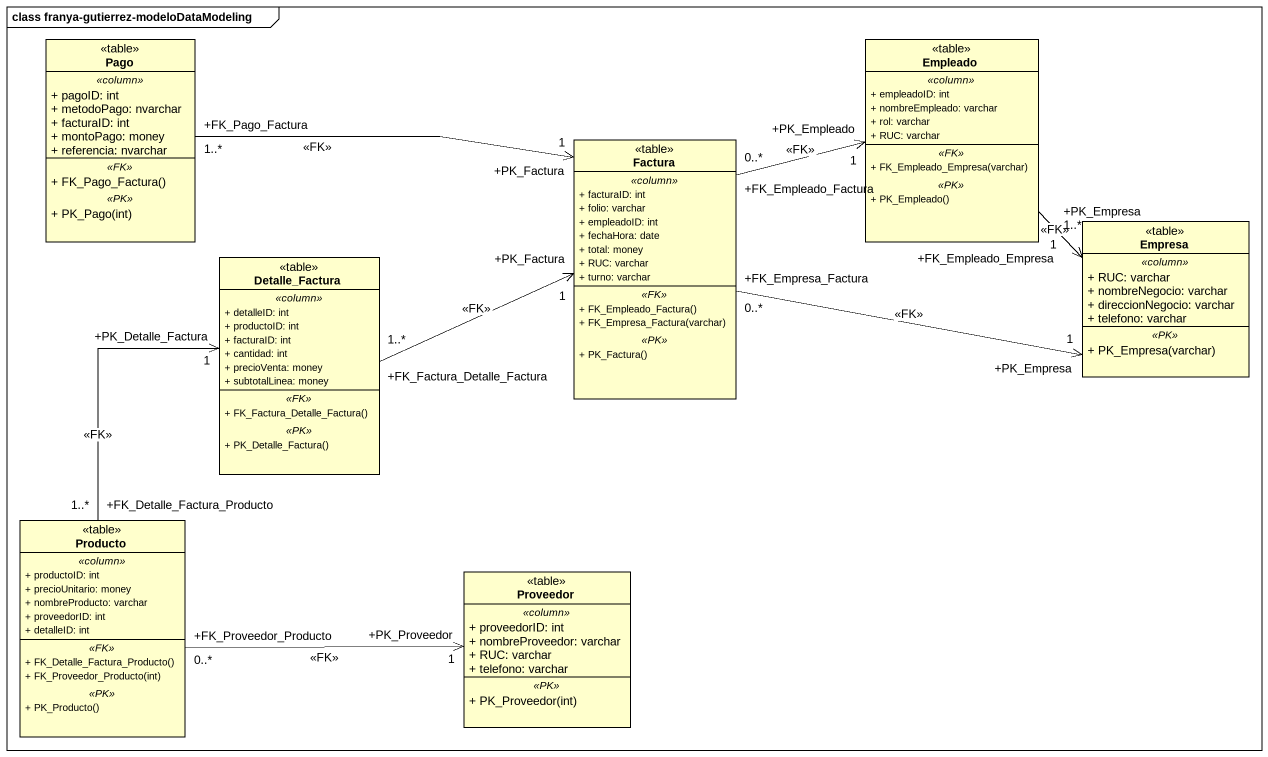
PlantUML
@startuml
mainframe class franya-gutierrez-modeloDataModeling
hide circle
hide empty members
skinparam classAttributeIconSize 0
class Pago <<table>> {
  .. <<column>> ..
  + pagoID: int
  + metodoPago: nvarchar
  + facturaID: int
  + montoPago: money
  + referencia: nvarchar
  .. <<FK>> ..
  + FK_Pago_Factura()
  .. <<PK>> ..
  + PK_Pago(int)
}
class Empleado <<table>> {
  .. <<column>> ..
  + empleadoID: int
  + nombreEmpleado: varchar
  + rol: varchar
  + RUC: varchar
  .. <<FK>> ..
  + FK_Empleado_Empresa(varchar)
  .. <<PK>> ..
  + PK_Empleado()
}
class Factura <<table>> {
  .. <<column>> ..
  + facturaID: int
  + folio: varchar
  + empleadoID: int
  + fechaHora: date
  + total: money
  + RUC: varchar
  + turno: varchar
  .. <<FK>> ..
  + FK_Empleado_Factura()
  + FK_Empresa_Factura(varchar)
  .. <<PK>> ..
  + PK_Factura()
}
class Empresa <<table>> {
  .. <<column>> ..
  + RUC: varchar
  + nombreNegocio: varchar
  + direccionNegocio: varchar
  + telefono: varchar
  .. <<PK>> ..
  + PK_Empresa(varchar)
}
class Detalle_Factura <<table>> {
  .. <<column>> ..
  + detalleID: int
  + productoID: int
  + facturaID: int
  + cantidad: int
  + precioVenta: money
  + subtotalLinea: money
  .. <<FK>> ..
  + FK_Factura_Detalle_Factura()
  .. <<PK>> ..
  + PK_Detalle_Factura()
}
class Producto <<table>> {
  .. <<column>> ..
  + productoID: int
  + precioUnitario: money
  + nombreProducto: varchar
  + proveedorID: int
  + detalleID: int
  .. <<FK>> ..
  + FK_Detalle_Factura_Producto()
  + FK_Proveedor_Producto(int)
  .. <<PK>> ..
  + PK_Producto()
}
class Proveedor <<table>> {
  .. <<column>> ..
  + proveedorID: int
  + nombreProveedor: varchar
  + RUC: varchar
  + telefono: varchar
  .. <<PK>> ..
  + PK_Proveedor(int)
}
Pago "+FK_Pago_Factura\n1..*" -right-> "+PK_Factura\n1" Factura : <<FK>>
Empleado "+FK_Empleado_Empresa\n1..*" --> "+PK_Empresa\n1" Empresa : <<FK>>
Factura "+FK_Empleado_Factura\n0..*" -right-> "+PK_Empleado\n1" Empleado : <<FK>>
Factura "+FK_Empresa_Factura\n0..*" -right-> "+PK_Empresa\n1" Empresa : <<FK>>
Detalle_Factura "+FK_Factura_Detalle_Factura\n1..*" -right-> "+PK_Factura\n1" Factura : <<FK>>
Producto "+FK_Detalle_Factura_Producto\n1..*" -up-> "+PK_Detalle_Factura\n1" Detalle_Factura : <<FK>>
Producto "+FK_Proveedor_Producto\n0..*" -right-> "+PK_Proveedor\n1" Proveedor : <<FK>>
@enduml
